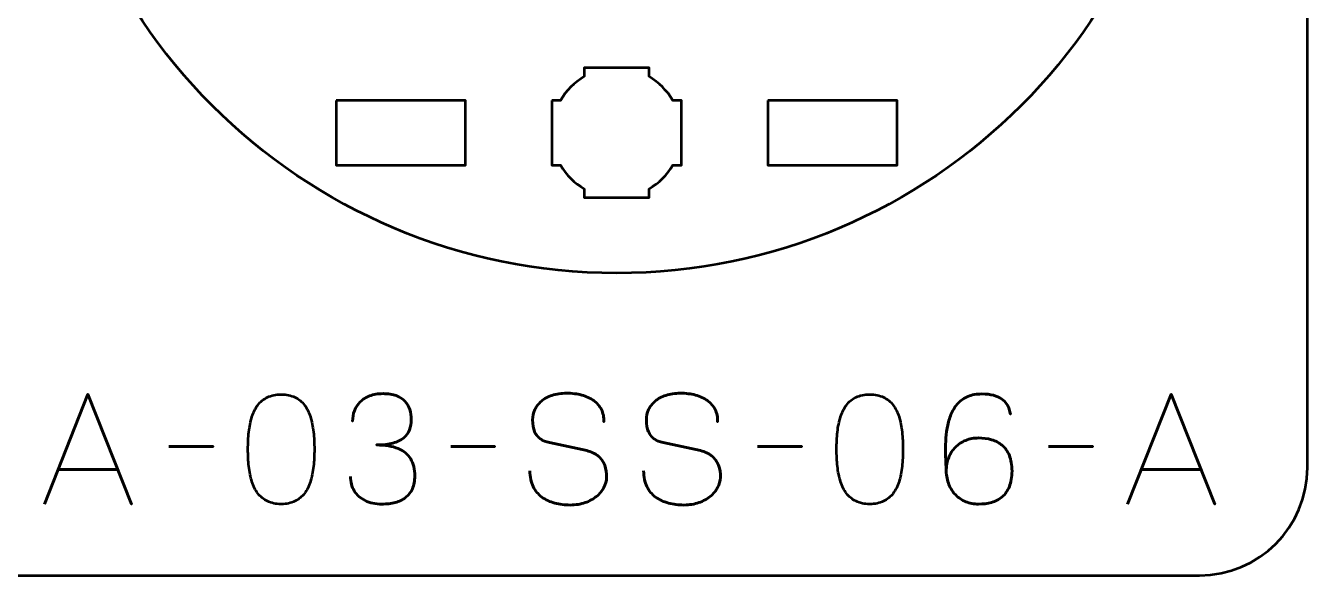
# Model space of a CAD drawing. Header units: centimetres. Extents: x -21 to 0, y -29.7 to 0.
# Drawn here: x -5.94 to 0, y -29.7 to -27.15 of the extents above; entities that cross this region are included whole.
import ezdxf

# ---------------------------------------------------------------- set-up
doc = ezdxf.new("R2010")
doc.units = ezdxf.units.CM
doc.header["$MEASUREMENT"] = 0
doc.layers.add('Layer 1', color=7, linetype='Continuous')

msp = doc.modelspace()

# ---------------------------------------------------------------- linework, layer by layer
at = {"layer": 'Layer 1', "color": 3, "lineweight": 53}
msp.add_ellipse((-3.20005, -25.64994), major_axis=(0, 2.65), ratio=1, dxfattribs=at)
at = {"layer": 'Layer 1', "color": 1, "lineweight": 53}
msp.add_open_spline([(-21.00003, -29.19995), (-21.00003, -29.19995), (-21.00003, -2.29992), (-21.00003, -2.29992), (-21.00003, -2.29992), (-21.00003, -2.21709), (-20.93286, -2.14992), (-20.85003, -2.14992), (-20.85003, -2.14992), (-20.7672, -2.14992), (-20.70003, -2.08275), (-20.70003, -1.99992), (-20.70003, -1.99992), (-20.70003, -1.91709), (-20.7672, -1.84992), (-20.85003, -1.84992), (-20.85003, -1.84992), (-20.93286, -1.84992), (-21.00003, -1.78275), (-21.00003, -1.69992), (-21.00003, -1.69992), (-21.00003, -1.61709), (-20.93286, -1.54992), (-20.85003, -1.54992), (-20.85003, -1.54992), (-20.7672, -1.54992), (-20.70003, -1.48275), (-20.70003, -1.39992), (-20.70003, -1.39992), (-20.70003, -1.31709), (-20.7672, -1.24992), (-20.85003, -1.24992), (-20.85003, -1.24992), (-20.93286, -1.24992), (-21.00003, -1.18275), (-21.00003, -1.09992), (-21.00003, -1.09992), (-21.00003, -1.09992), (-21.00003, -0.49992), (-21.00003, -0.49992), (-21.00003, -0.49992), (-21.00003, -0.22295), (-20.77694, 0.00004), (-20.49994, 0.00004), (-20.49994, 0.00004), (-20.49994, 0.00004), (-0.50008, 0.00004), (-0.50008, 0.00004), (-0.50008, 0.00004), (-0.22294, 0.00004), (0.00002, -0.22295), (0.00002, -0.49992), (0.00002, -0.49992), (0.00002, -0.49992), (0.00002, -29.19995), (0.00002, -29.19995), (0.00002, -29.19995), (0.00002, -29.47695), (-0.22294, -29.70004), (-0.50008, -29.70004), (-0.50008, -29.70004), (-0.50008, -29.70004), (-20.49994, -29.70004), (-20.49994, -29.70004), (-20.49994, -29.70004), (-20.77694, -29.70004), (-21.00003, -29.47695), (-21.00003, -29.19995)], degree=3, knots=[0, 0, 0, 0, 0.0588235, 0.0588235, 0.0588235, 0.0588235, 0.1176471, 0.1176471, 0.1176471, 0.1176471, 0.1764706, 0.1764706, 0.1764706, 0.1764706, 0.2352941, 0.2352941, 0.2352941, 0.2352941, 0.2941176, 0.2941176, 0.2941176, 0.2941176, 0.3529412, 0.3529412, 0.3529412, 0.3529412, 0.4117647, 0.4117647, 0.4117647, 0.4117647, 0.4705882, 0.4705882, 0.4705882, 0.4705882, 0.5294118, 0.5294118, 0.5294118, 0.5294118, 0.5882353, 0.5882353, 0.5882353, 0.5882353, 0.6470588, 0.6470588, 0.6470588, 0.6470588, 0.7058824, 0.7058824, 0.7058824, 0.7058824, 0.7647059, 0.7647059, 0.7647059, 0.7647059, 0.8235294, 0.8235294, 0.8235294, 0.8235294, 0.8823529, 0.8823529, 0.8823529, 0.8823529, 0.9411765, 0.9411765, 0.9411765, 0.9411765, 1, 1, 1, 1], dxfattribs=at)
at = {"layer": 'Layer 1', "lineweight": 53}
for points, knots in [([(-3.50005, -27.49988), (-3.50005, -27.49988), (-3.45985, -27.49988), (-3.45985, -27.49988), (-3.45985, -27.49988), (-3.43352, -27.45436), (-3.39556, -27.41643), (-3.35005, -27.3901), (-3.35005, -27.3901), (-3.35005, -27.3901), (-3.35005, -27.34988), (-3.35005, -27.34988), (-3.35005, -27.34988), (-3.35005, -27.34988), (-3.05005, -27.34988), (-3.05005, -27.34988), (-3.05005, -27.34988), (-3.05005, -27.34988), (-3.05005, -27.39007), (-3.05005, -27.39007), (-3.05005, -27.39007), (-3.00452, -27.4164), (-2.96653, -27.45435), (-2.94017, -27.49988), (-2.94017, -27.49988), (-2.94017, -27.49988), (-2.90005, -27.49988), (-2.90005, -27.49988), (-2.90005, -27.49988), (-2.90005, -27.49988), (-2.90005, -27.6453), (-2.90005, -27.6453), (-2.90005, -27.6453), (-2.90005, -27.6453), (-2.89999, -27.64995), (-2.89999, -27.64995), (-2.89999, -27.64995), (-2.89999, -27.64995), (-2.90005, -27.65459), (-2.90005, -27.65459), (-2.90005, -27.65459), (-2.90005, -27.65459), (-2.90005, -27.79988), (-2.90005, -27.79988), (-2.90005, -27.79988), (-2.90005, -27.79988), (-2.94012, -27.79988), (-2.94012, -27.79988), (-2.94012, -27.79988), (-2.96647, -27.84545), (-3.00447, -27.88346), (-3.05005, -27.90982), (-3.05005, -27.90982), (-3.05005, -27.90982), (-3.05005, -27.94988), (-3.05005, -27.94988), (-3.05005, -27.94988), (-3.05005, -27.94988), (-3.19333, -27.94988), (-3.19333, -27.94988), (-3.19333, -27.94988), (-3.19333, -27.94988), (-3.2, -27.94996), (-3.2, -27.94996), (-3.2, -27.94996), (-3.2, -27.94996), (-3.20668, -27.94988), (-3.20668, -27.94988), (-3.20668, -27.94988), (-3.20668, -27.94988), (-3.35005, -27.94988), (-3.35005, -27.94988), (-3.35005, -27.94988), (-3.35005, -27.94988), (-3.35005, -27.90978), (-3.35005, -27.90978), (-3.35005, -27.90978), (-3.39559, -27.88342), (-3.43357, -27.84543), (-3.4599, -27.79988), (-3.4599, -27.79988), (-3.4599, -27.79988), (-3.50005, -27.79988), (-3.50005, -27.79988), (-3.50005, -27.79988), (-3.50005, -27.79988), (-3.50005, -27.49988), (-3.50005, -27.49988)], [0, 0, 0, 0, 0.0454545, 0.0454545, 0.0454545, 0.0454545, 0.0909091, 0.0909091, 0.0909091, 0.0909091, 0.1363636, 0.1363636, 0.1363636, 0.1363636, 0.1818182, 0.1818182, 0.1818182, 0.1818182, 0.2272727, 0.2272727, 0.2272727, 0.2272727, 0.2727273, 0.2727273, 0.2727273, 0.2727273, 0.3181818, 0.3181818, 0.3181818, 0.3181818, 0.3636364, 0.3636364, 0.3636364, 0.3636364, 0.4090909, 0.4090909, 0.4090909, 0.4090909, 0.4545455, 0.4545455, 0.4545455, 0.4545455, 0.5, 0.5, 0.5, 0.5, 0.5454545, 0.5454545, 0.5454545, 0.5454545, 0.5909091, 0.5909091, 0.5909091, 0.5909091, 0.6363636, 0.6363636, 0.6363636, 0.6363636, 0.6818182, 0.6818182, 0.6818182, 0.6818182, 0.7272727, 0.7272727, 0.7272727, 0.7272727, 0.7727273, 0.7727273, 0.7727273, 0.7727273, 0.8181818, 0.8181818, 0.8181818, 0.8181818, 0.8636364, 0.8636364, 0.8636364, 0.8636364, 0.9090909, 0.9090909, 0.9090909, 0.9090909, 0.9545455, 0.9545455, 0.9545455, 0.9545455, 1, 1, 1, 1]), ([(-4.50004, -27.4999), (-4.50004, -27.4999), (-3.90003, -27.4999), (-3.90003, -27.4999), (-3.90003, -27.4999), (-3.90003, -27.4999), (-3.90003, -27.79991), (-3.90003, -27.79991), (-3.90003, -27.79991), (-3.90003, -27.79991), (-4.50004, -27.79991), (-4.50004, -27.79991), (-4.50004, -27.79991), (-4.50004, -27.79991), (-4.50004, -27.4999), (-4.50004, -27.4999)], [0, 0, 0, 0, 0.25, 0.25, 0.25, 0.25, 0.5, 0.5, 0.5, 0.5, 0.75, 0.75, 0.75, 0.75, 1, 1, 1, 1]), ([(-2.49997, -27.4999), (-2.49997, -27.4999), (-1.89997, -27.4999), (-1.89997, -27.4999), (-1.89997, -27.4999), (-1.89997, -27.4999), (-1.89997, -27.79991), (-1.89997, -27.79991), (-1.89997, -27.79991), (-1.89997, -27.79991), (-2.49997, -27.79991), (-2.49997, -27.79991), (-2.49997, -27.79991), (-2.49997, -27.79991), (-2.49997, -27.4999), (-2.49997, -27.4999)], [0, 0, 0, 0, 0.25, 0.25, 0.25, 0.25, 0.5, 0.5, 0.5, 0.5, 0.75, 0.75, 0.75, 0.75, 1, 1, 1, 1])]:
    msp.add_open_spline(points, degree=3, knots=knots, dxfattribs=at)
at = {"layer": 'Layer 1', "color": 5, "lineweight": 53}
for points, knots in [([(-4.43328, -29.24221), (-4.43316, -29.26761), (-4.42728, -29.28972), (-4.41564, -29.30889), (-4.41564, -29.30889), (-4.404, -29.32794), (-4.38742, -29.34287), (-4.36578, -29.35357), (-4.36578, -29.35357), (-4.34414, -29.36428), (-4.31816, -29.36968), (-4.28793, -29.36992), (-4.28793, -29.36992), (-4.26524, -29.36992), (-4.24466, -29.36757), (-4.22596, -29.36263), (-4.22596, -29.36263), (-4.20738, -29.35769), (-4.19139, -29.35005), (-4.17787, -29.33958), (-4.17787, -29.33958), (-4.16434, -29.32912), (-4.154, -29.31559), (-4.14659, -29.29913), (-4.14659, -29.29913), (-4.1393, -29.28255), (-4.13565, -29.26267), (-4.13553, -29.23939), (-4.13553, -29.23939), (-4.13542, -29.20835), (-4.14177, -29.18212), (-4.15435, -29.16084), (-4.15435, -29.16084), (-4.16693, -29.13955), (-4.18645, -29.12356), (-4.21267, -29.11263), (-4.21267, -29.11263), (-4.2389, -29.10169), (-4.27253, -29.09616), (-4.31333, -29.09616), (-4.31333, -29.09616), (-4.28288, -29.09628), (-4.25736, -29.09346), (-4.23655, -29.0877), (-4.23655, -29.0877), (-4.21585, -29.08193), (-4.19927, -29.07382), (-4.1868, -29.06324), (-4.1868, -29.06324), (-4.17434, -29.05277), (-4.16528, -29.04031), (-4.15988, -29.02596), (-4.15988, -29.02596), (-4.15435, -29.01173), (-4.15164, -28.99609), (-4.15176, -28.97904), (-4.15176, -28.97904), (-4.15164, -28.96199), (-4.154, -28.94623), (-4.1587, -28.93165), (-4.1587, -28.93165), (-4.16329, -28.91707), (-4.17081, -28.90425), (-4.18104, -28.89331), (-4.18104, -28.89331), (-4.19127, -28.88238), (-4.2048, -28.87379), (-4.22138, -28.86768), (-4.22138, -28.86768), (-4.23807, -28.86156), (-4.25842, -28.85851), (-4.28229, -28.85839), (-4.28229, -28.85839), (-4.30604, -28.85851), (-4.32686, -28.86203), (-4.3445, -28.86885), (-4.3445, -28.86885), (-4.36225, -28.87568), (-4.37683, -28.88497), (-4.38859, -28.89684), (-4.38859, -28.89684), (-4.40024, -28.90872), (-4.40894, -28.92224), (-4.4147, -28.93753), (-4.4147, -28.93753), (-4.42058, -28.95282), (-4.4234, -28.96904), (-4.4234, -28.9861), (-4.4234, -28.9861), (-4.4234, -28.96904), (-4.42058, -28.95282), (-4.4147, -28.93753), (-4.4147, -28.93753), (-4.40894, -28.92224), (-4.40024, -28.90872), (-4.38859, -28.89684), (-4.38859, -28.89684), (-4.37683, -28.88497), (-4.36225, -28.87568), (-4.3445, -28.86885), (-4.3445, -28.86885), (-4.32686, -28.86203), (-4.30604, -28.85851), (-4.28229, -28.85839), (-4.28229, -28.85839), (-4.25842, -28.85851), (-4.23807, -28.86156), (-4.22138, -28.86768), (-4.22138, -28.86768), (-4.2048, -28.87379), (-4.19127, -28.88238), (-4.18104, -28.89331), (-4.18104, -28.89331), (-4.17081, -28.90425), (-4.16329, -28.91707), (-4.1587, -28.93165), (-4.1587, -28.93165), (-4.154, -28.94623), (-4.15164, -28.96199), (-4.15176, -28.97904), (-4.15176, -28.97904), (-4.15164, -28.99609), (-4.15435, -29.01173), (-4.15988, -29.02596), (-4.15988, -29.02596), (-4.16528, -29.04031), (-4.17434, -29.05277), (-4.1868, -29.06324), (-4.1868, -29.06324), (-4.19927, -29.07382), (-4.21585, -29.08193), (-4.23655, -29.0877), (-4.23655, -29.0877), (-4.25736, -29.09346), (-4.28288, -29.09628), (-4.31333, -29.09616), (-4.31333, -29.09616), (-4.27253, -29.09616), (-4.2389, -29.10169), (-4.21267, -29.11263), (-4.21267, -29.11263), (-4.18645, -29.12356), (-4.16693, -29.13955), (-4.15435, -29.16084), (-4.15435, -29.16084), (-4.14177, -29.18212), (-4.13542, -29.20835), (-4.13553, -29.23939), (-4.13553, -29.23939), (-4.13565, -29.26267), (-4.1393, -29.28255), (-4.14659, -29.29913), (-4.14659, -29.29913), (-4.154, -29.31559), (-4.16434, -29.32912), (-4.17787, -29.33958), (-4.17787, -29.33958), (-4.19139, -29.35005), (-4.20738, -29.35769), (-4.22596, -29.36263), (-4.22596, -29.36263), (-4.24466, -29.36757), (-4.26524, -29.36992), (-4.28793, -29.36992), (-4.28793, -29.36992), (-4.31816, -29.36968), (-4.34414, -29.36428), (-4.36578, -29.35357), (-4.36578, -29.35357), (-4.38742, -29.34287), (-4.404, -29.32794), (-4.41564, -29.30889), (-4.41564, -29.30889), (-4.42728, -29.28972), (-4.43316, -29.26761), (-4.43328, -29.24221)], [0, 0, 0, 0, 0.0227273, 0.0227273, 0.0227273, 0.0227273, 0.0454545, 0.0454545, 0.0454545, 0.0454545, 0.0681818, 0.0681818, 0.0681818, 0.0681818, 0.0909091, 0.0909091, 0.0909091, 0.0909091, 0.1136364, 0.1136364, 0.1136364, 0.1136364, 0.1363636, 0.1363636, 0.1363636, 0.1363636, 0.1590909, 0.1590909, 0.1590909, 0.1590909, 0.1818182, 0.1818182, 0.1818182, 0.1818182, 0.2045455, 0.2045455, 0.2045455, 0.2045455, 0.2272727, 0.2272727, 0.2272727, 0.2272727, 0.25, 0.25, 0.25, 0.25, 0.2727273, 0.2727273, 0.2727273, 0.2727273, 0.2954545, 0.2954545, 0.2954545, 0.2954545, 0.3181818, 0.3181818, 0.3181818, 0.3181818, 0.3409091, 0.3409091, 0.3409091, 0.3409091, 0.3636364, 0.3636364, 0.3636364, 0.3636364, 0.3863636, 0.3863636, 0.3863636, 0.3863636, 0.4090909, 0.4090909, 0.4090909, 0.4090909, 0.4318182, 0.4318182, 0.4318182, 0.4318182, 0.4545455, 0.4545455, 0.4545455, 0.4545455, 0.4772727, 0.4772727, 0.4772727, 0.4772727, 0.5, 0.5, 0.5, 0.5, 0.5227273, 0.5227273, 0.5227273, 0.5227273, 0.5454545, 0.5454545, 0.5454545, 0.5454545, 0.5681818, 0.5681818, 0.5681818, 0.5681818, 0.5909091, 0.5909091, 0.5909091, 0.5909091, 0.6136364, 0.6136364, 0.6136364, 0.6136364, 0.6363636, 0.6363636, 0.6363636, 0.6363636, 0.6590909, 0.6590909, 0.6590909, 0.6590909, 0.6818182, 0.6818182, 0.6818182, 0.6818182, 0.7045455, 0.7045455, 0.7045455, 0.7045455, 0.7272727, 0.7272727, 0.7272727, 0.7272727, 0.75, 0.75, 0.75, 0.75, 0.7727273, 0.7727273, 0.7727273, 0.7727273, 0.7954545, 0.7954545, 0.7954545, 0.7954545, 0.8181818, 0.8181818, 0.8181818, 0.8181818, 0.8409091, 0.8409091, 0.8409091, 0.8409091, 0.8636364, 0.8636364, 0.8636364, 0.8636364, 0.8863636, 0.8863636, 0.8863636, 0.8863636, 0.9090909, 0.9090909, 0.9090909, 0.9090909, 0.9318182, 0.9318182, 0.9318182, 0.9318182, 0.9545455, 0.9545455, 0.9545455, 0.9545455, 0.9772727, 0.9772727, 0.9772727, 0.9772727, 1, 1, 1, 1]), ([(-3.60213, -29.21611), (-3.60189, -29.24421), (-3.59696, -29.26832), (-3.58708, -29.28843), (-3.58708, -29.28843), (-3.57732, -29.30842), (-3.56368, -29.32476), (-3.54651, -29.33746), (-3.54651, -29.33746), (-3.52922, -29.35005), (-3.50935, -29.35934), (-3.48689, -29.36533), (-3.48689, -29.36533), (-3.46455, -29.37121), (-3.44056, -29.37415), (-3.41516, -29.37415), (-3.41516, -29.37415), (-3.38952, -29.37404), (-3.36647, -29.37027), (-3.34589, -29.3631), (-3.34589, -29.3631), (-3.32543, -29.35593), (-3.30791, -29.34628), (-3.29321, -29.33417), (-3.29321, -29.33417), (-3.27863, -29.32206), (-3.26734, -29.30854), (-3.25934, -29.29348), (-3.25934, -29.29348), (-3.25135, -29.27843), (-3.24712, -29.26303), (-3.24653, -29.24715), (-3.24653, -29.24715), (-3.24582, -29.22634), (-3.24888, -29.20729), (-3.25558, -29.19012), (-3.25558, -29.19012), (-3.26228, -29.17295), (-3.27263, -29.1586), (-3.28663, -29.14685), (-3.28663, -29.14685), (-3.3005, -29.13509), (-3.31802, -29.12685), (-3.33896, -29.12227), (-3.33896, -29.12227), (-3.33896, -29.12227), (-3.51182, -29.08487), (-3.51182, -29.08487), (-3.51182, -29.08487), (-3.52805, -29.08146), (-3.54204, -29.0757), (-3.55356, -29.06771), (-3.55356, -29.06771), (-3.56509, -29.05959), (-3.57402, -29.04842), (-3.58014, -29.03407), (-3.58014, -29.03407), (-3.58625, -29.01984), (-3.58943, -29.00174), (-3.58943, -28.97975), (-3.58943, -28.97975), (-3.58943, -28.96305), (-3.58602, -28.94729), (-3.57908, -28.93247), (-3.57908, -28.93247), (-3.57226, -28.91766), (-3.56215, -28.9046), (-3.54886, -28.89308), (-3.54886, -28.89308), (-3.53557, -28.88167), (-3.51911, -28.87274), (-3.49959, -28.86627), (-3.49959, -28.86627), (-3.47995, -28.85968), (-3.45749, -28.85639), (-3.43209, -28.85627), (-3.43209, -28.85627), (-3.40657, -28.85627), (-3.38317, -28.85921), (-3.36177, -28.86509), (-3.36177, -28.86509), (-3.34048, -28.87097), (-3.32202, -28.87944), (-3.3065, -28.89073), (-3.3065, -28.89073), (-3.29098, -28.90202), (-3.27898, -28.91589), (-3.27075, -28.93212), (-3.27075, -28.93212), (-3.26252, -28.94847), (-3.25864, -28.96716), (-3.25923, -28.98821), (-3.25923, -28.98821), (-3.25864, -28.96716), (-3.26252, -28.94847), (-3.27075, -28.93212), (-3.27075, -28.93212), (-3.27898, -28.91589), (-3.29098, -28.90202), (-3.3065, -28.89073), (-3.3065, -28.89073), (-3.32202, -28.87944), (-3.34048, -28.87097), (-3.36177, -28.86509), (-3.36177, -28.86509), (-3.38317, -28.85921), (-3.40657, -28.85627), (-3.43209, -28.85627), (-3.43209, -28.85627), (-3.45749, -28.85639), (-3.47995, -28.85968), (-3.49959, -28.86627), (-3.49959, -28.86627), (-3.51911, -28.87274), (-3.53557, -28.88167), (-3.54886, -28.89308), (-3.54886, -28.89308), (-3.56215, -28.9046), (-3.57226, -28.91766), (-3.57908, -28.93247), (-3.57908, -28.93247), (-3.58602, -28.94729), (-3.58943, -28.96305), (-3.58943, -28.97975), (-3.58943, -28.97975), (-3.58943, -29.00174), (-3.58637, -29.01984), (-3.58049, -29.03396), (-3.58049, -29.03396), (-3.5745, -29.04818), (-3.56568, -29.05924), (-3.55415, -29.06735), (-3.55415, -29.06735), (-3.54263, -29.07535), (-3.52852, -29.08123), (-3.51182, -29.08487), (-3.51182, -29.08487), (-3.51182, -29.08487), (-3.33896, -29.12227), (-3.33896, -29.12227), (-3.33896, -29.12227), (-3.31755, -29.12685), (-3.29991, -29.13509), (-3.28604, -29.14685), (-3.28604, -29.14685), (-3.27205, -29.1586), (-3.26181, -29.17295), (-3.25523, -29.19012), (-3.25523, -29.19012), (-3.24876, -29.20729), (-3.24582, -29.22634), (-3.24653, -29.24715), (-3.24653, -29.24715), (-3.24712, -29.26303), (-3.25135, -29.27843), (-3.25934, -29.29348), (-3.25934, -29.29348), (-3.26734, -29.30854), (-3.27863, -29.32206), (-3.29321, -29.33417), (-3.29321, -29.33417), (-3.30791, -29.34628), (-3.32543, -29.35593), (-3.34589, -29.3631), (-3.34589, -29.3631), (-3.36647, -29.37027), (-3.38952, -29.37404), (-3.41516, -29.37415), (-3.41516, -29.37415), (-3.44056, -29.37415), (-3.46455, -29.37121), (-3.48689, -29.36533), (-3.48689, -29.36533), (-3.50935, -29.35934), (-3.52922, -29.35005), (-3.54651, -29.33746), (-3.54651, -29.33746), (-3.56368, -29.32476), (-3.57732, -29.30842), (-3.58708, -29.28843), (-3.58708, -29.28843), (-3.59696, -29.26832), (-3.60189, -29.24421), (-3.60213, -29.21611)], [0, 0, 0, 0, 0.0217391, 0.0217391, 0.0217391, 0.0217391, 0.0434783, 0.0434783, 0.0434783, 0.0434783, 0.0652174, 0.0652174, 0.0652174, 0.0652174, 0.0869565, 0.0869565, 0.0869565, 0.0869565, 0.1086957, 0.1086957, 0.1086957, 0.1086957, 0.1304348, 0.1304348, 0.1304348, 0.1304348, 0.1521739, 0.1521739, 0.1521739, 0.1521739, 0.173913, 0.173913, 0.173913, 0.173913, 0.1956522, 0.1956522, 0.1956522, 0.1956522, 0.2173913, 0.2173913, 0.2173913, 0.2173913, 0.2391304, 0.2391304, 0.2391304, 0.2391304, 0.2608696, 0.2608696, 0.2608696, 0.2608696, 0.2826087, 0.2826087, 0.2826087, 0.2826087, 0.3043478, 0.3043478, 0.3043478, 0.3043478, 0.326087, 0.326087, 0.326087, 0.326087, 0.3478261, 0.3478261, 0.3478261, 0.3478261, 0.3695652, 0.3695652, 0.3695652, 0.3695652, 0.3913043, 0.3913043, 0.3913043, 0.3913043, 0.4130435, 0.4130435, 0.4130435, 0.4130435, 0.4347826, 0.4347826, 0.4347826, 0.4347826, 0.4565217, 0.4565217, 0.4565217, 0.4565217, 0.4782609, 0.4782609, 0.4782609, 0.4782609, 0.5, 0.5, 0.5, 0.5, 0.5217391, 0.5217391, 0.5217391, 0.5217391, 0.5434783, 0.5434783, 0.5434783, 0.5434783, 0.5652174, 0.5652174, 0.5652174, 0.5652174, 0.5869565, 0.5869565, 0.5869565, 0.5869565, 0.6086957, 0.6086957, 0.6086957, 0.6086957, 0.6304348, 0.6304348, 0.6304348, 0.6304348, 0.6521739, 0.6521739, 0.6521739, 0.6521739, 0.673913, 0.673913, 0.673913, 0.673913, 0.6956522, 0.6956522, 0.6956522, 0.6956522, 0.7173913, 0.7173913, 0.7173913, 0.7173913, 0.7391304, 0.7391304, 0.7391304, 0.7391304, 0.7608696, 0.7608696, 0.7608696, 0.7608696, 0.7826087, 0.7826087, 0.7826087, 0.7826087, 0.8043478, 0.8043478, 0.8043478, 0.8043478, 0.826087, 0.826087, 0.826087, 0.826087, 0.8478261, 0.8478261, 0.8478261, 0.8478261, 0.8695652, 0.8695652, 0.8695652, 0.8695652, 0.8913043, 0.8913043, 0.8913043, 0.8913043, 0.9130435, 0.9130435, 0.9130435, 0.9130435, 0.9347826, 0.9347826, 0.9347826, 0.9347826, 0.9565217, 0.9565217, 0.9565217, 0.9565217, 0.9782609, 0.9782609, 0.9782609, 0.9782609, 1, 1, 1, 1]), ([(-3.07508, -29.21611), (-3.07484, -29.24421), (-3.06991, -29.26832), (-3.06003, -29.28843), (-3.06003, -29.28843), (-3.05027, -29.30842), (-3.03663, -29.32476), (-3.01946, -29.33746), (-3.01946, -29.33746), (-3.00217, -29.35005), (-2.9823, -29.35934), (-2.95984, -29.36533), (-2.95984, -29.36533), (-2.9375, -29.37121), (-2.91351, -29.37415), (-2.88811, -29.37415), (-2.88811, -29.37415), (-2.86247, -29.37404), (-2.83942, -29.37027), (-2.81884, -29.3631), (-2.81884, -29.3631), (-2.79838, -29.35593), (-2.78086, -29.34628), (-2.76616, -29.33417), (-2.76616, -29.33417), (-2.75158, -29.32206), (-2.74029, -29.30854), (-2.73229, -29.29348), (-2.73229, -29.29348), (-2.7243, -29.27843), (-2.72007, -29.26303), (-2.71948, -29.24715), (-2.71948, -29.24715), (-2.71877, -29.22634), (-2.72183, -29.20729), (-2.72853, -29.19012), (-2.72853, -29.19012), (-2.73523, -29.17295), (-2.74558, -29.1586), (-2.75958, -29.14685), (-2.75958, -29.14685), (-2.77345, -29.13509), (-2.79097, -29.12685), (-2.81191, -29.12227), (-2.81191, -29.12227), (-2.81191, -29.12227), (-2.98477, -29.08487), (-2.98477, -29.08487), (-2.98477, -29.08487), (-3.001, -29.08146), (-3.01499, -29.0757), (-3.02651, -29.06771), (-3.02651, -29.06771), (-3.03804, -29.05959), (-3.04697, -29.04842), (-3.05309, -29.03407), (-3.05309, -29.03407), (-3.0592, -29.01984), (-3.06238, -29.00174), (-3.06238, -28.97975), (-3.06238, -28.97975), (-3.06238, -28.96305), (-3.05897, -28.94729), (-3.05203, -28.93247), (-3.05203, -28.93247), (-3.04521, -28.91766), (-3.0351, -28.9046), (-3.02181, -28.89308), (-3.02181, -28.89308), (-3.00852, -28.88167), (-2.99206, -28.87274), (-2.97254, -28.86627), (-2.97254, -28.86627), (-2.9529, -28.85968), (-2.93044, -28.85639), (-2.90504, -28.85627), (-2.90504, -28.85627), (-2.87952, -28.85627), (-2.85612, -28.85921), (-2.83472, -28.86509), (-2.83472, -28.86509), (-2.81343, -28.87097), (-2.79497, -28.87944), (-2.77945, -28.89073), (-2.77945, -28.89073), (-2.76393, -28.90202), (-2.75193, -28.91589), (-2.7437, -28.93212), (-2.7437, -28.93212), (-2.73547, -28.94847), (-2.73159, -28.96716), (-2.73218, -28.98821), (-2.73218, -28.98821), (-2.73159, -28.96716), (-2.73547, -28.94847), (-2.7437, -28.93212), (-2.7437, -28.93212), (-2.75193, -28.91589), (-2.76393, -28.90202), (-2.77945, -28.89073), (-2.77945, -28.89073), (-2.79497, -28.87944), (-2.81343, -28.87097), (-2.83472, -28.86509), (-2.83472, -28.86509), (-2.85612, -28.85921), (-2.87952, -28.85627), (-2.90504, -28.85627), (-2.90504, -28.85627), (-2.93044, -28.85639), (-2.9529, -28.85968), (-2.97254, -28.86627), (-2.97254, -28.86627), (-2.99206, -28.87274), (-3.00852, -28.88167), (-3.02181, -28.89308), (-3.02181, -28.89308), (-3.0351, -28.9046), (-3.04521, -28.91766), (-3.05203, -28.93247), (-3.05203, -28.93247), (-3.05897, -28.94729), (-3.06238, -28.96305), (-3.06238, -28.97975), (-3.06238, -28.97975), (-3.06238, -29.00174), (-3.05932, -29.01984), (-3.05344, -29.03396), (-3.05344, -29.03396), (-3.04745, -29.04818), (-3.03863, -29.05924), (-3.0271, -29.06735), (-3.0271, -29.06735), (-3.01558, -29.07535), (-3.00147, -29.08123), (-2.98477, -29.08487), (-2.98477, -29.08487), (-2.98477, -29.08487), (-2.81191, -29.12227), (-2.81191, -29.12227), (-2.81191, -29.12227), (-2.7905, -29.12685), (-2.77286, -29.13509), (-2.75899, -29.14685), (-2.75899, -29.14685), (-2.745, -29.1586), (-2.73476, -29.17295), (-2.72818, -29.19012), (-2.72818, -29.19012), (-2.72171, -29.20729), (-2.71877, -29.22634), (-2.71948, -29.24715), (-2.71948, -29.24715), (-2.72007, -29.26303), (-2.7243, -29.27843), (-2.73229, -29.29348), (-2.73229, -29.29348), (-2.74029, -29.30854), (-2.75158, -29.32206), (-2.76616, -29.33417), (-2.76616, -29.33417), (-2.78086, -29.34628), (-2.79838, -29.35593), (-2.81884, -29.3631), (-2.81884, -29.3631), (-2.83942, -29.37027), (-2.86247, -29.37404), (-2.88811, -29.37415), (-2.88811, -29.37415), (-2.91351, -29.37415), (-2.9375, -29.37121), (-2.95984, -29.36533), (-2.95984, -29.36533), (-2.9823, -29.35934), (-3.00217, -29.35005), (-3.01946, -29.33746), (-3.01946, -29.33746), (-3.03663, -29.32476), (-3.05027, -29.30842), (-3.06003, -29.28843), (-3.06003, -29.28843), (-3.06991, -29.26832), (-3.07484, -29.24421), (-3.07508, -29.21611)], [0, 0, 0, 0, 0.0217391, 0.0217391, 0.0217391, 0.0217391, 0.0434783, 0.0434783, 0.0434783, 0.0434783, 0.0652174, 0.0652174, 0.0652174, 0.0652174, 0.0869565, 0.0869565, 0.0869565, 0.0869565, 0.1086957, 0.1086957, 0.1086957, 0.1086957, 0.1304348, 0.1304348, 0.1304348, 0.1304348, 0.1521739, 0.1521739, 0.1521739, 0.1521739, 0.173913, 0.173913, 0.173913, 0.173913, 0.1956522, 0.1956522, 0.1956522, 0.1956522, 0.2173913, 0.2173913, 0.2173913, 0.2173913, 0.2391304, 0.2391304, 0.2391304, 0.2391304, 0.2608696, 0.2608696, 0.2608696, 0.2608696, 0.2826087, 0.2826087, 0.2826087, 0.2826087, 0.3043478, 0.3043478, 0.3043478, 0.3043478, 0.326087, 0.326087, 0.326087, 0.326087, 0.3478261, 0.3478261, 0.3478261, 0.3478261, 0.3695652, 0.3695652, 0.3695652, 0.3695652, 0.3913043, 0.3913043, 0.3913043, 0.3913043, 0.4130435, 0.4130435, 0.4130435, 0.4130435, 0.4347826, 0.4347826, 0.4347826, 0.4347826, 0.4565217, 0.4565217, 0.4565217, 0.4565217, 0.4782609, 0.4782609, 0.4782609, 0.4782609, 0.5, 0.5, 0.5, 0.5, 0.5217391, 0.5217391, 0.5217391, 0.5217391, 0.5434783, 0.5434783, 0.5434783, 0.5434783, 0.5652174, 0.5652174, 0.5652174, 0.5652174, 0.5869565, 0.5869565, 0.5869565, 0.5869565, 0.6086957, 0.6086957, 0.6086957, 0.6086957, 0.6304348, 0.6304348, 0.6304348, 0.6304348, 0.6521739, 0.6521739, 0.6521739, 0.6521739, 0.673913, 0.673913, 0.673913, 0.673913, 0.6956522, 0.6956522, 0.6956522, 0.6956522, 0.7173913, 0.7173913, 0.7173913, 0.7173913, 0.7391304, 0.7391304, 0.7391304, 0.7391304, 0.7608696, 0.7608696, 0.7608696, 0.7608696, 0.7826087, 0.7826087, 0.7826087, 0.7826087, 0.8043478, 0.8043478, 0.8043478, 0.8043478, 0.826087, 0.826087, 0.826087, 0.826087, 0.8478261, 0.8478261, 0.8478261, 0.8478261, 0.8695652, 0.8695652, 0.8695652, 0.8695652, 0.8913043, 0.8913043, 0.8913043, 0.8913043, 0.9130435, 0.9130435, 0.9130435, 0.9130435, 0.9347826, 0.9347826, 0.9347826, 0.9347826, 0.9565217, 0.9565217, 0.9565217, 0.9565217, 0.9782609, 0.9782609, 0.9782609, 0.9782609, 1, 1, 1, 1]), ([(-1.67314, -29.21681), (-1.67302, -29.19377), (-1.66926, -29.17295), (-1.66173, -29.15414), (-1.66173, -29.15414), (-1.65432, -29.13544), (-1.64386, -29.11933), (-1.63033, -29.10581), (-1.63033, -29.10581), (-1.61693, -29.0924), (-1.60105, -29.08205), (-1.58294, -29.07476), (-1.58294, -29.07476), (-1.56483, -29.06747), (-1.54496, -29.06382), (-1.52356, -29.06371), (-1.52356, -29.06371), (-1.50204, -29.06359), (-1.48193, -29.06629), (-1.46323, -29.0717), (-1.46323, -29.0717), (-1.44454, -29.077), (-1.42819, -29.0857), (-1.41396, -29.09769), (-1.41396, -29.09769), (-1.39973, -29.10957), (-1.38856, -29.12533), (-1.38057, -29.14496), (-1.38057, -29.14496), (-1.37257, -29.1646), (-1.36845, -29.18847), (-1.36834, -29.21681), (-1.36834, -29.21681), (-1.36845, -29.24515), (-1.37257, -29.26902), (-1.38057, -29.28866), (-1.38057, -29.28866), (-1.38856, -29.3083), (-1.39973, -29.32406), (-1.41396, -29.33594), (-1.41396, -29.33594), (-1.42819, -29.34793), (-1.44454, -29.35663), (-1.46323, -29.36192), (-1.46323, -29.36192), (-1.48193, -29.36733), (-1.50204, -29.37004), (-1.52356, -29.36992), (-1.52356, -29.36992), (-1.54496, -29.3698), (-1.5646, -29.36616), (-1.58259, -29.35887), (-1.58259, -29.35887), (-1.60047, -29.35158), (-1.61599, -29.34123), (-1.62928, -29.3277), (-1.62928, -29.3277), (-1.64256, -29.3143), (-1.65303, -29.29819), (-1.66056, -29.27937), (-1.66056, -29.27937), (-1.6682, -29.26068), (-1.67232, -29.23986), (-1.67314, -29.21681), (-1.67314, -29.21681), (-1.67361, -29.20517), (-1.6742, -29.1913), (-1.67502, -29.17519), (-1.67502, -29.17519), (-1.67584, -29.15896), (-1.67631, -29.14132), (-1.67643, -29.12239), (-1.67643, -29.12239), (-1.67655, -29.10334), (-1.67596, -29.0837), (-1.67443, -29.06359), (-1.67443, -29.06359), (-1.67302, -29.04336), (-1.6702, -29.02349), (-1.66608, -29.00385), (-1.66608, -29.00385), (-1.66197, -28.98433), (-1.65609, -28.96587), (-1.64833, -28.94858), (-1.64833, -28.94858), (-1.64056, -28.9313), (-1.63057, -28.91601), (-1.61822, -28.90272), (-1.61822, -28.90272), (-1.60576, -28.88943), (-1.59059, -28.87897), (-1.5726, -28.87132), (-1.5726, -28.87132), (-1.5546, -28.8638), (-1.53332, -28.85992), (-1.50874, -28.8598), (-1.50874, -28.8598), (-1.48734, -28.85992), (-1.46923, -28.86203), (-1.45418, -28.86615), (-1.45418, -28.86615), (-1.43913, -28.87027), (-1.42678, -28.87579), (-1.4169, -28.88261), (-1.4169, -28.88261), (-1.40714, -28.88955), (-1.39938, -28.89708), (-1.39374, -28.90543), (-1.39374, -28.90543), (-1.38809, -28.91366), (-1.38386, -28.92201), (-1.38127, -28.93036), (-1.38127, -28.93036), (-1.37857, -28.93871), (-1.3768, -28.94647), (-1.3761, -28.95364), (-1.3761, -28.95364), (-1.3768, -28.94647), (-1.37857, -28.93871), (-1.38127, -28.93036), (-1.38127, -28.93036), (-1.38386, -28.92201), (-1.38809, -28.91366), (-1.39374, -28.90543), (-1.39374, -28.90543), (-1.39938, -28.89708), (-1.40714, -28.88955), (-1.4169, -28.88261), (-1.4169, -28.88261), (-1.42678, -28.87579), (-1.43913, -28.87027), (-1.45418, -28.86615), (-1.45418, -28.86615), (-1.46923, -28.86203), (-1.48734, -28.85992), (-1.50874, -28.8598), (-1.50874, -28.8598), (-1.53332, -28.85992), (-1.5546, -28.8638), (-1.5726, -28.87132), (-1.5726, -28.87132), (-1.59059, -28.87897), (-1.60576, -28.88943), (-1.61822, -28.90272), (-1.61822, -28.90272), (-1.63057, -28.91601), (-1.64056, -28.9313), (-1.64833, -28.94858), (-1.64833, -28.94858), (-1.65609, -28.96587), (-1.66197, -28.98433), (-1.66608, -29.00385), (-1.66608, -29.00385), (-1.6702, -29.02349), (-1.67302, -29.04336), (-1.67443, -29.06359), (-1.67443, -29.06359), (-1.67596, -29.0837), (-1.67655, -29.10334), (-1.67643, -29.12239), (-1.67643, -29.12239), (-1.67631, -29.14132), (-1.67584, -29.15896), (-1.67502, -29.17519), (-1.67502, -29.17519), (-1.6742, -29.1913), (-1.67361, -29.20517), (-1.67314, -29.21681), (-1.67314, -29.21681), (-1.67232, -29.23986), (-1.6682, -29.26068), (-1.66056, -29.27937), (-1.66056, -29.27937), (-1.65303, -29.29819), (-1.64256, -29.3143), (-1.62928, -29.3277), (-1.62928, -29.3277), (-1.61599, -29.34123), (-1.60047, -29.35158), (-1.58259, -29.35887), (-1.58259, -29.35887), (-1.5646, -29.36616), (-1.54496, -29.3698), (-1.52356, -29.36992), (-1.52356, -29.36992), (-1.50204, -29.37004), (-1.48193, -29.36733), (-1.46323, -29.36192), (-1.46323, -29.36192), (-1.44454, -29.35663), (-1.42819, -29.34793), (-1.41396, -29.33594), (-1.41396, -29.33594), (-1.39973, -29.32406), (-1.38856, -29.3083), (-1.38057, -29.28866), (-1.38057, -29.28866), (-1.37257, -29.26902), (-1.36845, -29.24515), (-1.36834, -29.21681), (-1.36834, -29.21681), (-1.36845, -29.18847), (-1.37257, -29.1646), (-1.38057, -29.14496), (-1.38057, -29.14496), (-1.38856, -29.12533), (-1.39973, -29.10957), (-1.41396, -29.09769), (-1.41396, -29.09769), (-1.42819, -29.0857), (-1.44454, -29.077), (-1.46323, -29.0717), (-1.46323, -29.0717), (-1.48193, -29.06629), (-1.50204, -29.06359), (-1.52356, -29.06371), (-1.52356, -29.06371), (-1.54496, -29.06382), (-1.56483, -29.06747), (-1.58294, -29.07476), (-1.58294, -29.07476), (-1.60105, -29.08205), (-1.61693, -29.0924), (-1.63033, -29.10581), (-1.63033, -29.10581), (-1.64386, -29.11933), (-1.65432, -29.13544), (-1.66173, -29.15414), (-1.66173, -29.15414), (-1.66926, -29.17295), (-1.67302, -29.19377), (-1.67314, -29.21681)], [0, 0, 0, 0, 0.0172414, 0.0172414, 0.0172414, 0.0172414, 0.0344828, 0.0344828, 0.0344828, 0.0344828, 0.0517241, 0.0517241, 0.0517241, 0.0517241, 0.0689655, 0.0689655, 0.0689655, 0.0689655, 0.0862069, 0.0862069, 0.0862069, 0.0862069, 0.1034483, 0.1034483, 0.1034483, 0.1034483, 0.1206897, 0.1206897, 0.1206897, 0.1206897, 0.137931, 0.137931, 0.137931, 0.137931, 0.1551724, 0.1551724, 0.1551724, 0.1551724, 0.1724138, 0.1724138, 0.1724138, 0.1724138, 0.1896552, 0.1896552, 0.1896552, 0.1896552, 0.2068966, 0.2068966, 0.2068966, 0.2068966, 0.2241379, 0.2241379, 0.2241379, 0.2241379, 0.2413793, 0.2413793, 0.2413793, 0.2413793, 0.2586207, 0.2586207, 0.2586207, 0.2586207, 0.2758621, 0.2758621, 0.2758621, 0.2758621, 0.2931034, 0.2931034, 0.2931034, 0.2931034, 0.3103448, 0.3103448, 0.3103448, 0.3103448, 0.3275862, 0.3275862, 0.3275862, 0.3275862, 0.3448276, 0.3448276, 0.3448276, 0.3448276, 0.362069, 0.362069, 0.362069, 0.362069, 0.3793103, 0.3793103, 0.3793103, 0.3793103, 0.3965517, 0.3965517, 0.3965517, 0.3965517, 0.4137931, 0.4137931, 0.4137931, 0.4137931, 0.4310345, 0.4310345, 0.4310345, 0.4310345, 0.4482759, 0.4482759, 0.4482759, 0.4482759, 0.4655172, 0.4655172, 0.4655172, 0.4655172, 0.4827586, 0.4827586, 0.4827586, 0.4827586, 0.5, 0.5, 0.5, 0.5, 0.5172414, 0.5172414, 0.5172414, 0.5172414, 0.5344828, 0.5344828, 0.5344828, 0.5344828, 0.5517241, 0.5517241, 0.5517241, 0.5517241, 0.5689655, 0.5689655, 0.5689655, 0.5689655, 0.5862069, 0.5862069, 0.5862069, 0.5862069, 0.6034483, 0.6034483, 0.6034483, 0.6034483, 0.6206897, 0.6206897, 0.6206897, 0.6206897, 0.637931, 0.637931, 0.637931, 0.637931, 0.6551724, 0.6551724, 0.6551724, 0.6551724, 0.6724138, 0.6724138, 0.6724138, 0.6724138, 0.6896552, 0.6896552, 0.6896552, 0.6896552, 0.7068966, 0.7068966, 0.7068966, 0.7068966, 0.7241379, 0.7241379, 0.7241379, 0.7241379, 0.7413793, 0.7413793, 0.7413793, 0.7413793, 0.7586207, 0.7586207, 0.7586207, 0.7586207, 0.7758621, 0.7758621, 0.7758621, 0.7758621, 0.7931034, 0.7931034, 0.7931034, 0.7931034, 0.8103448, 0.8103448, 0.8103448, 0.8103448, 0.8275862, 0.8275862, 0.8275862, 0.8275862, 0.8448276, 0.8448276, 0.8448276, 0.8448276, 0.862069, 0.862069, 0.862069, 0.862069, 0.8793103, 0.8793103, 0.8793103, 0.8793103, 0.8965517, 0.8965517, 0.8965517, 0.8965517, 0.9137931, 0.9137931, 0.9137931, 0.9137931, 0.9310345, 0.9310345, 0.9310345, 0.9310345, 0.9482759, 0.9482759, 0.9482759, 0.9482759, 0.9655172, 0.9655172, 0.9655172, 0.9655172, 0.9827586, 0.9827586, 0.9827586, 0.9827586, 1, 1, 1, 1]), ([(-5.85145, -29.36992), (-5.85145, -29.36992), (-5.64966, -28.86121), (-5.64966, -28.86121), (-5.64966, -28.86121), (-5.64966, -28.86121), (-5.44716, -29.36992), (-5.44716, -29.36992), (-5.44716, -29.36992), (-5.44716, -29.36992), (-5.64966, -28.86121), (-5.64966, -28.86121), (-5.64966, -28.86121), (-5.64966, -28.86121), (-5.85145, -29.36992), (-5.85145, -29.36992)], [0, 0, 0, 0, 0.25, 0.25, 0.25, 0.25, 0.5, 0.5, 0.5, 0.5, 0.75, 0.75, 0.75, 0.75, 1, 1, 1, 1]), ([(-4.75431, -29.36992), (-4.72961, -29.3698), (-4.70833, -29.36545), (-4.69057, -29.35698), (-4.69057, -29.35698), (-4.67293, -29.34852), (-4.65823, -29.33641), (-4.64647, -29.321), (-4.64647, -29.321), (-4.63483, -29.30548), (-4.62566, -29.28713), (-4.61884, -29.26597), (-4.61884, -29.26597), (-4.61214, -29.2448), (-4.60732, -29.22163), (-4.60461, -29.19623), (-4.60461, -29.19623), (-4.60179, -29.17083), (-4.60038, -29.14414), (-4.6005, -29.11592), (-4.6005, -29.11592), (-4.60038, -29.08781), (-4.60179, -29.06112), (-4.60461, -29.03584), (-4.60461, -29.03584), (-4.60732, -29.01055), (-4.61214, -28.98727), (-4.61884, -28.9661), (-4.61884, -28.9661), (-4.62566, -28.94506), (-4.63483, -28.92671), (-4.64647, -28.91107), (-4.64647, -28.91107), (-4.65823, -28.89555), (-4.67293, -28.88344), (-4.69057, -28.87497), (-4.69057, -28.87497), (-4.70833, -28.86639), (-4.72961, -28.86203), (-4.75431, -28.86192), (-4.75431, -28.86192), (-4.779, -28.86203), (-4.80029, -28.86639), (-4.81804, -28.87497), (-4.81804, -28.87497), (-4.83568, -28.88344), (-4.85038, -28.89555), (-4.86214, -28.91107), (-4.86214, -28.91107), (-4.87378, -28.92671), (-4.88295, -28.94506), (-4.88977, -28.9661), (-4.88977, -28.9661), (-4.89648, -28.98727), (-4.9013, -29.01055), (-4.904, -29.03584), (-4.904, -29.03584), (-4.90683, -29.06112), (-4.90824, -29.08781), (-4.90812, -29.11592), (-4.90812, -29.11592), (-4.90824, -29.14414), (-4.90683, -29.17083), (-4.904, -29.19623), (-4.904, -29.19623), (-4.9013, -29.22163), (-4.89648, -29.2448), (-4.88977, -29.26597), (-4.88977, -29.26597), (-4.88295, -29.28713), (-4.87378, -29.30548), (-4.86214, -29.321), (-4.86214, -29.321), (-4.85038, -29.33641), (-4.83568, -29.34852), (-4.81804, -29.35698), (-4.81804, -29.35698), (-4.80029, -29.36545), (-4.779, -29.3698), (-4.75431, -29.36992)], [0, 0, 0, 0, 0.05, 0.05, 0.05, 0.05, 0.1, 0.1, 0.1, 0.1, 0.15, 0.15, 0.15, 0.15, 0.2, 0.2, 0.2, 0.2, 0.25, 0.25, 0.25, 0.25, 0.3, 0.3, 0.3, 0.3, 0.35, 0.35, 0.35, 0.35, 0.4, 0.4, 0.4, 0.4, 0.45, 0.45, 0.45, 0.45, 0.5, 0.5, 0.5, 0.5, 0.55, 0.55, 0.55, 0.55, 0.6, 0.6, 0.6, 0.6, 0.65, 0.65, 0.65, 0.65, 0.7, 0.7, 0.7, 0.7, 0.75, 0.75, 0.75, 0.75, 0.8, 0.8, 0.8, 0.8, 0.85, 0.85, 0.85, 0.85, 0.9, 0.9, 0.9, 0.9, 0.95, 0.95, 0.95, 0.95, 1, 1, 1, 1]), ([(-4.75431, -29.36992), (-4.72961, -29.3698), (-4.70833, -29.36545), (-4.69057, -29.35698), (-4.69057, -29.35698), (-4.67293, -29.34852), (-4.65823, -29.33641), (-4.64647, -29.321), (-4.64647, -29.321), (-4.63483, -29.30548), (-4.62566, -29.28713), (-4.61884, -29.26597), (-4.61884, -29.26597), (-4.61214, -29.2448), (-4.60732, -29.22163), (-4.60461, -29.19623), (-4.60461, -29.19623), (-4.60179, -29.17083), (-4.60038, -29.14414), (-4.6005, -29.11592), (-4.6005, -29.11592), (-4.60038, -29.08781), (-4.60179, -29.06112), (-4.60461, -29.03584), (-4.60461, -29.03584), (-4.60732, -29.01055), (-4.61214, -28.98727), (-4.61884, -28.9661), (-4.61884, -28.9661), (-4.62566, -28.94506), (-4.63483, -28.92671), (-4.64647, -28.91107), (-4.64647, -28.91107), (-4.65823, -28.89555), (-4.67293, -28.88344), (-4.69057, -28.87497), (-4.69057, -28.87497), (-4.70833, -28.86639), (-4.72961, -28.86203), (-4.75431, -28.86192), (-4.75431, -28.86192), (-4.779, -28.86203), (-4.80029, -28.86639), (-4.81804, -28.87497), (-4.81804, -28.87497), (-4.83568, -28.88344), (-4.85038, -28.89555), (-4.86214, -28.91107), (-4.86214, -28.91107), (-4.87378, -28.92671), (-4.88295, -28.94506), (-4.88977, -28.9661), (-4.88977, -28.9661), (-4.89648, -28.98727), (-4.9013, -29.01055), (-4.904, -29.03584), (-4.904, -29.03584), (-4.90683, -29.06112), (-4.90824, -29.08781), (-4.90812, -29.11592), (-4.90812, -29.11592), (-4.90824, -29.14414), (-4.90683, -29.17083), (-4.904, -29.19623), (-4.904, -29.19623), (-4.9013, -29.22163), (-4.89648, -29.2448), (-4.88977, -29.26597), (-4.88977, -29.26597), (-4.88295, -29.28713), (-4.87378, -29.30548), (-4.86214, -29.321), (-4.86214, -29.321), (-4.85038, -29.33641), (-4.83568, -29.34852), (-4.81804, -29.35698), (-4.81804, -29.35698), (-4.80029, -29.36545), (-4.779, -29.3698), (-4.75431, -29.36992)], [0, 0, 0, 0, 0.05, 0.05, 0.05, 0.05, 0.1, 0.1, 0.1, 0.1, 0.15, 0.15, 0.15, 0.15, 0.2, 0.2, 0.2, 0.2, 0.25, 0.25, 0.25, 0.25, 0.3, 0.3, 0.3, 0.3, 0.35, 0.35, 0.35, 0.35, 0.4, 0.4, 0.4, 0.4, 0.45, 0.45, 0.45, 0.45, 0.5, 0.5, 0.5, 0.5, 0.55, 0.55, 0.55, 0.55, 0.6, 0.6, 0.6, 0.6, 0.65, 0.65, 0.65, 0.65, 0.7, 0.7, 0.7, 0.7, 0.75, 0.75, 0.75, 0.75, 0.8, 0.8, 0.8, 0.8, 0.85, 0.85, 0.85, 0.85, 0.9, 0.9, 0.9, 0.9, 0.95, 0.95, 0.95, 0.95, 1, 1, 1, 1]), ([(-2.02733, -29.36992), (-2.00263, -29.3698), (-1.98135, -29.36545), (-1.96359, -29.35698), (-1.96359, -29.35698), (-1.94595, -29.34852), (-1.93125, -29.33641), (-1.91949, -29.321), (-1.91949, -29.321), (-1.90785, -29.30548), (-1.89868, -29.28713), (-1.89186, -29.26597), (-1.89186, -29.26597), (-1.88516, -29.2448), (-1.88034, -29.22163), (-1.87763, -29.19623), (-1.87763, -29.19623), (-1.87481, -29.17083), (-1.8734, -29.14414), (-1.87352, -29.11592), (-1.87352, -29.11592), (-1.8734, -29.08781), (-1.87481, -29.06112), (-1.87763, -29.03584), (-1.87763, -29.03584), (-1.88034, -29.01055), (-1.88516, -28.98727), (-1.89186, -28.9661), (-1.89186, -28.9661), (-1.89868, -28.94506), (-1.90785, -28.92671), (-1.91949, -28.91107), (-1.91949, -28.91107), (-1.93125, -28.89555), (-1.94595, -28.88344), (-1.96359, -28.87497), (-1.96359, -28.87497), (-1.98135, -28.86639), (-2.00263, -28.86203), (-2.02733, -28.86192), (-2.02733, -28.86192), (-2.05202, -28.86203), (-2.07331, -28.86639), (-2.09106, -28.87497), (-2.09106, -28.87497), (-2.1087, -28.88344), (-2.1234, -28.89555), (-2.13516, -28.91107), (-2.13516, -28.91107), (-2.1468, -28.92671), (-2.15597, -28.94506), (-2.16279, -28.9661), (-2.16279, -28.9661), (-2.1695, -28.98727), (-2.17432, -29.01055), (-2.17702, -29.03584), (-2.17702, -29.03584), (-2.17985, -29.06112), (-2.18126, -29.08781), (-2.18114, -29.11592), (-2.18114, -29.11592), (-2.18126, -29.14414), (-2.17985, -29.17083), (-2.17702, -29.19623), (-2.17702, -29.19623), (-2.17432, -29.22163), (-2.1695, -29.2448), (-2.16279, -29.26597), (-2.16279, -29.26597), (-2.15597, -29.28713), (-2.1468, -29.30548), (-2.13516, -29.321), (-2.13516, -29.321), (-2.1234, -29.33641), (-2.1087, -29.34852), (-2.09106, -29.35698), (-2.09106, -29.35698), (-2.07331, -29.36545), (-2.05202, -29.3698), (-2.02733, -29.36992)], [0, 0, 0, 0, 0.05, 0.05, 0.05, 0.05, 0.1, 0.1, 0.1, 0.1, 0.15, 0.15, 0.15, 0.15, 0.2, 0.2, 0.2, 0.2, 0.25, 0.25, 0.25, 0.25, 0.3, 0.3, 0.3, 0.3, 0.35, 0.35, 0.35, 0.35, 0.4, 0.4, 0.4, 0.4, 0.45, 0.45, 0.45, 0.45, 0.5, 0.5, 0.5, 0.5, 0.55, 0.55, 0.55, 0.55, 0.6, 0.6, 0.6, 0.6, 0.65, 0.65, 0.65, 0.65, 0.7, 0.7, 0.7, 0.7, 0.75, 0.75, 0.75, 0.75, 0.8, 0.8, 0.8, 0.8, 0.85, 0.85, 0.85, 0.85, 0.9, 0.9, 0.9, 0.9, 0.95, 0.95, 0.95, 0.95, 1, 1, 1, 1]), ([(-2.02733, -29.36992), (-2.00263, -29.3698), (-1.98135, -29.36545), (-1.96359, -29.35698), (-1.96359, -29.35698), (-1.94595, -29.34852), (-1.93125, -29.33641), (-1.91949, -29.321), (-1.91949, -29.321), (-1.90785, -29.30548), (-1.89868, -29.28713), (-1.89186, -29.26597), (-1.89186, -29.26597), (-1.88516, -29.2448), (-1.88034, -29.22163), (-1.87763, -29.19623), (-1.87763, -29.19623), (-1.87481, -29.17083), (-1.8734, -29.14414), (-1.87352, -29.11592), (-1.87352, -29.11592), (-1.8734, -29.08781), (-1.87481, -29.06112), (-1.87763, -29.03584), (-1.87763, -29.03584), (-1.88034, -29.01055), (-1.88516, -28.98727), (-1.89186, -28.9661), (-1.89186, -28.9661), (-1.89868, -28.94506), (-1.90785, -28.92671), (-1.91949, -28.91107), (-1.91949, -28.91107), (-1.93125, -28.89555), (-1.94595, -28.88344), (-1.96359, -28.87497), (-1.96359, -28.87497), (-1.98135, -28.86639), (-2.00263, -28.86203), (-2.02733, -28.86192), (-2.02733, -28.86192), (-2.05202, -28.86203), (-2.07331, -28.86639), (-2.09106, -28.87497), (-2.09106, -28.87497), (-2.1087, -28.88344), (-2.1234, -28.89555), (-2.13516, -28.91107), (-2.13516, -28.91107), (-2.1468, -28.92671), (-2.15597, -28.94506), (-2.16279, -28.9661), (-2.16279, -28.9661), (-2.1695, -28.98727), (-2.17432, -29.01055), (-2.17702, -29.03584), (-2.17702, -29.03584), (-2.17985, -29.06112), (-2.18126, -29.08781), (-2.18114, -29.11592), (-2.18114, -29.11592), (-2.18126, -29.14414), (-2.17985, -29.17083), (-2.17702, -29.19623), (-2.17702, -29.19623), (-2.17432, -29.22163), (-2.1695, -29.2448), (-2.16279, -29.26597), (-2.16279, -29.26597), (-2.15597, -29.28713), (-2.1468, -29.30548), (-2.13516, -29.321), (-2.13516, -29.321), (-2.1234, -29.33641), (-2.1087, -29.34852), (-2.09106, -29.35698), (-2.09106, -29.35698), (-2.07331, -29.36545), (-2.05202, -29.3698), (-2.02733, -29.36992)], [0, 0, 0, 0, 0.05, 0.05, 0.05, 0.05, 0.1, 0.1, 0.1, 0.1, 0.15, 0.15, 0.15, 0.15, 0.2, 0.2, 0.2, 0.2, 0.25, 0.25, 0.25, 0.25, 0.3, 0.3, 0.3, 0.3, 0.35, 0.35, 0.35, 0.35, 0.4, 0.4, 0.4, 0.4, 0.45, 0.45, 0.45, 0.45, 0.5, 0.5, 0.5, 0.5, 0.55, 0.55, 0.55, 0.55, 0.6, 0.6, 0.6, 0.6, 0.65, 0.65, 0.65, 0.65, 0.7, 0.7, 0.7, 0.7, 0.75, 0.75, 0.75, 0.75, 0.8, 0.8, 0.8, 0.8, 0.85, 0.85, 0.85, 0.85, 0.9, 0.9, 0.9, 0.9, 0.95, 0.95, 0.95, 0.95, 1, 1, 1, 1]), ([(-0.83282, -29.36992), (-0.83282, -29.36992), (-0.63103, -28.86121), (-0.63103, -28.86121), (-0.63103, -28.86121), (-0.63103, -28.86121), (-0.42853, -29.36992), (-0.42853, -29.36992), (-0.42853, -29.36992), (-0.42853, -29.36992), (-0.63103, -28.86121), (-0.63103, -28.86121), (-0.63103, -28.86121), (-0.63103, -28.86121), (-0.83282, -29.36992), (-0.83282, -29.36992)], [0, 0, 0, 0, 0.25, 0.25, 0.25, 0.25, 0.5, 0.5, 0.5, 0.5, 0.75, 0.75, 0.75, 0.75, 1, 1, 1, 1]), ([(-5.27501, -29.10392), (-5.27501, -29.10392), (-5.06969, -29.10392), (-5.06969, -29.10392), (-5.06969, -29.10392), (-5.06969, -29.10392), (-5.27501, -29.10392), (-5.27501, -29.10392)], [0, 0, 0, 0, 0.5, 0.5, 0.5, 0.5, 1, 1, 1, 1]), ([(-3.96902, -29.10392), (-3.96902, -29.10392), (-3.7637, -29.10392), (-3.7637, -29.10392), (-3.7637, -29.10392), (-3.7637, -29.10392), (-3.96902, -29.10392), (-3.96902, -29.10392)], [0, 0, 0, 0, 0.5, 0.5, 0.5, 0.5, 1, 1, 1, 1]), ([(-2.54803, -29.10392), (-2.54803, -29.10392), (-2.34271, -29.10392), (-2.34271, -29.10392), (-2.34271, -29.10392), (-2.34271, -29.10392), (-2.54803, -29.10392), (-2.54803, -29.10392)], [0, 0, 0, 0, 0.5, 0.5, 0.5, 0.5, 1, 1, 1, 1]), ([(-1.19971, -29.10392), (-1.19971, -29.10392), (-0.99439, -29.10392), (-0.99439, -29.10392), (-0.99439, -29.10392), (-0.99439, -29.10392), (-1.19971, -29.10392), (-1.19971, -29.10392)], [0, 0, 0, 0, 0.5, 0.5, 0.5, 0.5, 1, 1, 1, 1]), ([(-5.78795, -29.20976), (-5.78795, -29.20976), (-5.51137, -29.20976), (-5.51137, -29.20976), (-5.51137, -29.20976), (-5.51137, -29.20976), (-5.78795, -29.20976), (-5.78795, -29.20976)], [0, 0, 0, 0, 0.5, 0.5, 0.5, 0.5, 1, 1, 1, 1]), ([(-0.76932, -29.20976), (-0.76932, -29.20976), (-0.49274, -29.20976), (-0.49274, -29.20976), (-0.49274, -29.20976), (-0.49274, -29.20976), (-0.76932, -29.20976), (-0.76932, -29.20976)], [0, 0, 0, 0, 0.5, 0.5, 0.5, 0.5, 1, 1, 1, 1])]:
    msp.add_open_spline(points, degree=3, knots=knots, dxfattribs=at)

doc.saveas('drawing.dxf')
